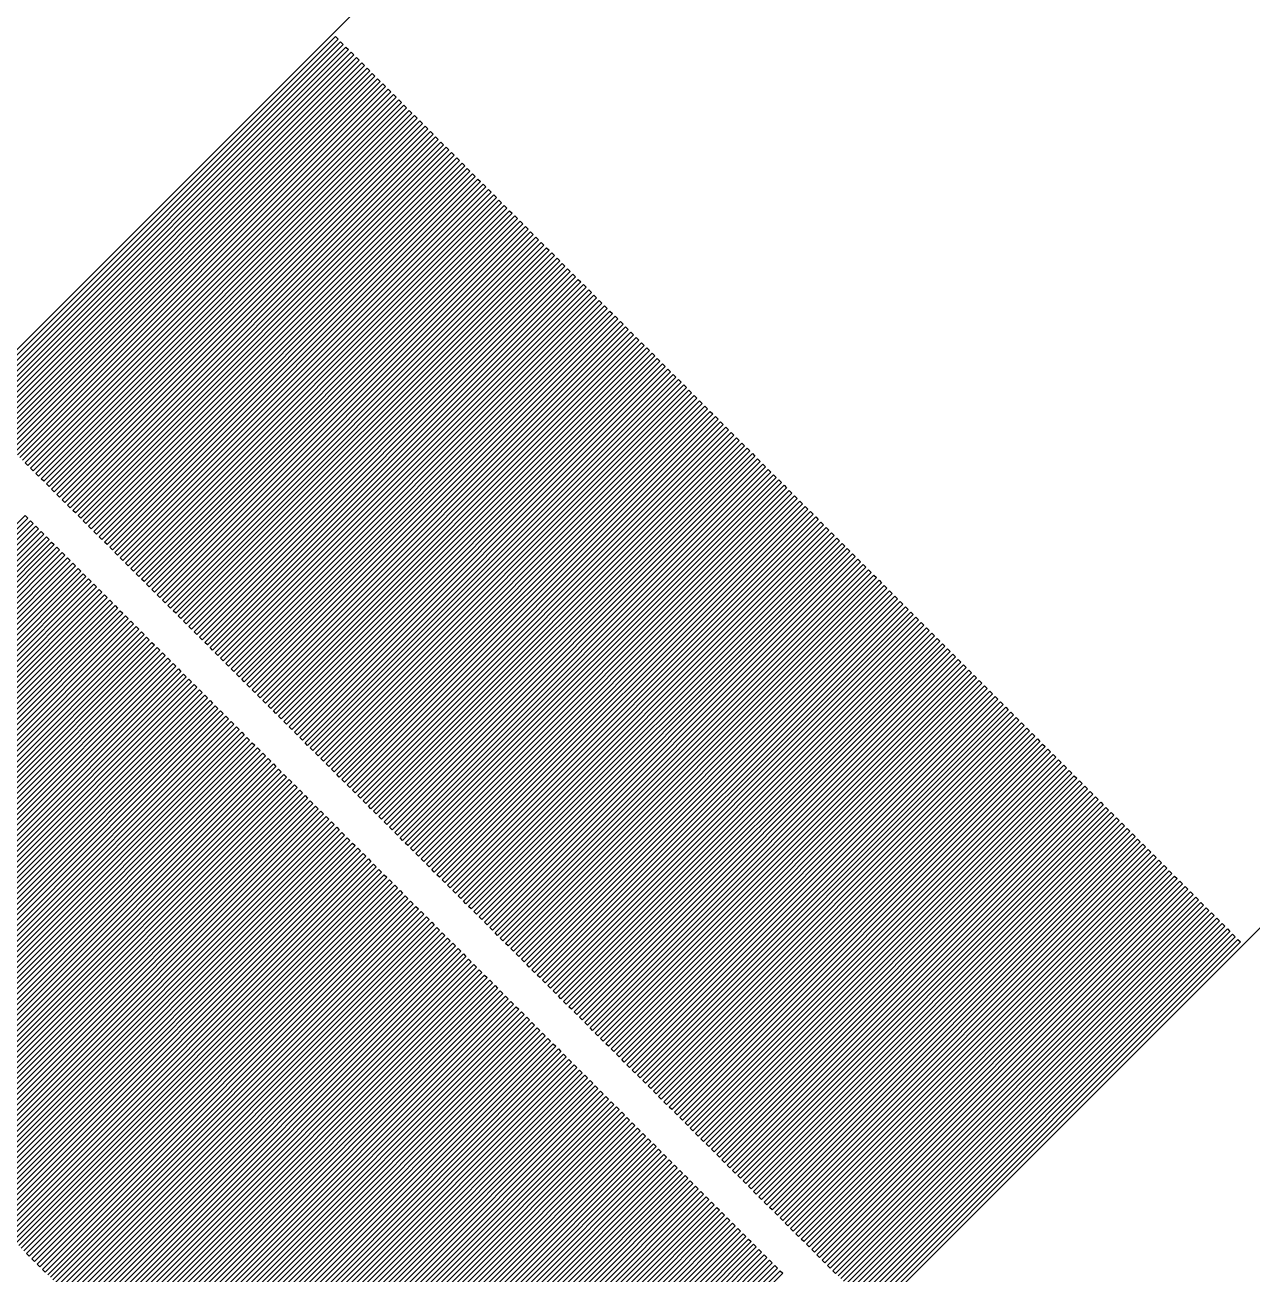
# Model space of a CAD drawing. Extents: x 1 to 107, y 1 to 71.
# Drawn here: x 7.977 to 11.265, y 43.92 to 47.265 of the extents above; entities that cross this region are included whole.
import ezdxf

# ---------------------------------------------------------------- set-up
doc = ezdxf.new("R2010")
doc.units = 0

msp = doc.modelspace()

# ---------------------------------------------------------------- linework, layer by layer
for p, q in [((10.1513, 48.5908), (7.8156, 46.2551)), ((7.82266, 46.248), (8.80908, 47.2344)), ((8.81616, 47.2274), (7.82974, 46.241)), ((7.83681, 46.2339), (8.82323, 47.2203)), ((8.83029, 47.2132), (7.84389, 46.2268)), ((7.85095, 46.2197), (8.83737, 47.2061)), ((8.80908, 47.2344), (8.81616, 47.2274)), ((8.82323, 47.2203), (8.83029, 47.2132)), ((8.83737, 47.2061), (8.84444, 47.1991)), ((8.84444, 47.1991), (7.85803, 46.2127)), ((7.8651, 46.2056), (8.85152, 47.192)), ((8.85858, 47.1849), (7.87218, 46.1985)), ((7.87924, 46.1915), (8.86566, 47.1779)), ((8.87273, 47.1708), (7.88631, 46.1844)), ((8.85152, 47.192), (8.85858, 47.1849)), ((8.86566, 47.1779), (8.87273, 47.1708)), ((7.89339, 46.1773), (8.87981, 47.1637)), ((8.88687, 47.1567), (7.90045, 46.1702)), ((7.90753, 46.1632), (8.89395, 47.1496)), ((8.90102, 47.1425), (7.9146, 46.1561)), ((7.92166, 46.149), (8.90808, 47.1355)), ((8.87981, 47.1637), (8.88687, 47.1567)), ((8.89395, 47.1496), (8.90102, 47.1425)), ((8.90808, 47.1355), (8.91516, 47.1284)), ((8.91516, 47.1284), (7.92874, 46.142)), ((7.93581, 46.1349), (8.92223, 47.1213)), ((8.92929, 47.1142), (7.94287, 46.1278)), ((7.94995, 46.1207), (8.93637, 47.1072)), ((8.92223, 47.1213), (8.92929, 47.1142)), ((8.93637, 47.1072), (8.94344, 47.1001)), ((8.94344, 47.1001), (7.95702, 46.1137)), ((7.96408, 46.1066), (8.9505, 47.093)), ((8.95758, 47.0859), (7.97116, 46.0995)), ((7.97823, 46.0925), (8.96465, 47.0789)), ((8.97173, 47.0718), (7.98531, 46.0854)), ((8.9505, 47.093), (8.95758, 47.0859)), ((8.96465, 47.0789), (8.97173, 47.0718)), ((7.99239, 46.0783), (8.97879, 47.0647)), ((8.98586, 47.0577), (7.99945, 46.0712)), ((8.00653, 46.0642), (8.99294, 47.0506)), ((9, 47.0435), (8.0136, 46.0571)), ((8.02066, 46.05), (9.00706, 47.0365)), ((8.97879, 47.0647), (8.98586, 47.0577)), ((8.99294, 47.0506), (9, 47.0435)), ((9.00706, 47.0365), (9.01414, 47.0294)), ((9.01414, 47.0294), (8.02774, 46.043)), ((8.03481, 46.0359), (9.02121, 47.0223)), ((9.02827, 47.0152), (8.04187, 46.0288)), ((8.04895, 46.0217), (9.03535, 47.0082)), ((9.02121, 47.0223), (9.02827, 47.0152)), ((9.03535, 47.0082), (9.04242, 47.0011)), ((9.04242, 47.0011), (8.05602, 46.0147)), ((8.06308, 46.0076), (9.04948, 46.994)), ((9.05656, 46.987), (8.07016, 46.0005)), ((8.07722, 45.9935), (9.06363, 46.9799)), ((9.07071, 46.9728), (8.0843, 45.9864)), ((9.04948, 46.994), (9.05656, 46.987)), ((9.06363, 46.9799), (9.07071, 46.9728)), ((8.09137, 45.9793), (9.07777, 46.9657)), ((9.08484, 46.9587), (8.09843, 45.9723)), ((8.10551, 45.9652), (9.09192, 46.9516)), ((9.09898, 46.9445), (8.11258, 45.9581)), ((8.11966, 45.951), (9.10605, 46.9375)), ((9.07777, 46.9657), (9.08484, 46.9587)), ((9.09192, 46.9516), (9.09898, 46.9445)), ((9.10605, 46.9375), (9.11313, 46.9304)), ((9.11313, 46.9304), (8.12672, 45.944)), ((8.1338, 45.9369), (9.12019, 46.9233)), ((9.12727, 46.9162), (8.14087, 45.9298)), ((8.14795, 45.9227), (9.13434, 46.9092)), ((9.14142, 46.9021), (8.15501, 45.9157)), ((9.12019, 46.9233), (9.12727, 46.9162)), ((9.13434, 46.9092), (9.14142, 46.9021)), ((8.16209, 45.9086), (9.14848, 46.895)), ((9.15556, 46.888), (8.16916, 45.9015)), ((8.17622, 45.8945), (9.16263, 46.8809)), ((9.16971, 46.8738), (8.1833, 45.8874)), ((9.14848, 46.895), (9.15556, 46.888)), ((9.16263, 46.8809), (9.16971, 46.8738)), ((8.19037, 45.8803), (9.17677, 46.8667)), ((9.18384, 46.8597), (8.19743, 45.8733)), ((8.20451, 45.8662), (9.19092, 46.8526)), ((9.19798, 46.8455), (8.21158, 45.8591)), ((8.21864, 45.8521), (9.20505, 46.8385)), ((9.17677, 46.8667), (9.18384, 46.8597)), ((9.19092, 46.8526), (9.19798, 46.8455)), ((9.20505, 46.8385), (9.21213, 46.8314)), ((9.21213, 46.8314), (8.22572, 45.845)), ((8.23279, 45.8379), (9.21919, 46.8243)), ((9.22626, 46.8172), (8.23985, 45.8308)), ((8.24693, 45.8238), (9.23334, 46.8102)), ((9.2404, 46.8031), (8.254, 45.8167)), ((9.21919, 46.8243), (9.22626, 46.8172)), ((9.23334, 46.8102), (9.2404, 46.8031)), ((8.26108, 45.8096), (9.24748, 46.796)), ((9.25455, 46.789), (8.26814, 45.8026)), ((8.27522, 45.7955), (9.26161, 46.7819)), ((9.26869, 46.7748), (8.28229, 45.7884)), ((8.28937, 45.7813), (9.27576, 46.7677)), ((9.24748, 46.796), (9.25455, 46.789)), ((9.26161, 46.7819), (9.26869, 46.7748)), ((9.27576, 46.7677), (9.28284, 46.7607)), ((9.28284, 46.7607), (8.29643, 45.7743)), ((8.30351, 45.7672), (9.2899, 46.7536)), ((9.29698, 46.7465), (8.31058, 45.7601)), ((8.31764, 45.7531), (9.30405, 46.7395)), ((9.2899, 46.7536), (9.29698, 46.7465)), ((9.30405, 46.7395), (9.31113, 46.7324)), ((9.31113, 46.7324), (8.32472, 45.746)), ((8.33179, 45.7389), (9.31819, 46.7253)), ((9.32527, 46.7182), (8.33887, 45.7318)), ((8.34593, 45.7248), (9.33234, 46.7112)), ((9.3394, 46.7041), (8.353, 45.7177)), ((9.31819, 46.7253), (9.32527, 46.7182)), ((9.33234, 46.7112), (9.3394, 46.7041)), ((8.36008, 45.7106), (9.34648, 46.697)), ((9.35355, 46.69), (8.36714, 45.7036)), ((8.37421, 45.6965), (9.36061, 46.6829)), ((9.36769, 46.6758), (8.38129, 45.6894)), ((8.38835, 45.6823), (9.37476, 46.6687)), ((9.34648, 46.697), (9.35355, 46.69)), ((9.36061, 46.6829), (9.36769, 46.6758)), ((9.37476, 46.6687), (9.38182, 46.6617)), ((9.38182, 46.6617), (8.39542, 45.6753)), ((8.4025, 45.6682), (9.3889, 46.6546)), ((9.39597, 46.6475), (8.40956, 45.6611)), ((8.41664, 45.6541), (9.40303, 46.6405)), ((9.3889, 46.6546), (9.39597, 46.6475)), ((9.40303, 46.6405), (9.41011, 46.6334)), ((9.41011, 46.6334), (8.42372, 45.647)), ((8.43079, 45.6399), (9.41718, 46.6263)), ((9.42426, 46.6192), (8.43787, 45.6328)), ((8.44493, 45.6258), (9.43134, 46.6122)), ((9.4384, 46.6051), (8.452, 45.6187)), ((9.41718, 46.6263), (9.42426, 46.6192)), ((9.43134, 46.6122), (9.4384, 46.6051)), ((8.45908, 45.6116), (9.44548, 46.598)), ((9.45255, 46.591), (8.46614, 45.6046)), ((8.47321, 45.5975), (9.45961, 46.5839)), ((9.46669, 46.5768), (8.48029, 45.5904)), ((8.48735, 45.5833), (9.47375, 46.5698)), ((9.44548, 46.598), (9.45255, 46.591)), ((9.45961, 46.5839), (9.46669, 46.5768)), ((9.47375, 46.5698), (9.48082, 46.5627)), ((9.48082, 46.5627), (8.49442, 45.5763)), ((8.5015, 45.5692), (9.4879, 46.5556)), ((9.49496, 46.5486), (8.50856, 45.5621)), ((8.51564, 45.5551), (9.50204, 46.5415)), ((9.50911, 46.5344), (8.52271, 45.548)), ((9.4879, 46.5556), (9.49496, 46.5486)), ((9.50204, 46.5415), (9.50911, 46.5344)), ((8.52977, 45.5409), (9.51617, 46.5273)), ((9.52325, 46.5203), (8.53685, 45.5338)), ((8.54391, 45.5268), (9.53032, 46.5132)), ((9.53738, 46.5061), (8.55099, 45.5197)), ((9.51617, 46.5273), (9.52325, 46.5203)), ((9.53032, 46.5132), (9.53738, 46.5061)), ((8.55806, 45.5126), (9.54446, 46.499)), ((9.55153, 46.492), (8.56514, 45.5056)), ((8.5722, 45.4985), (9.55861, 46.4849)), ((9.56567, 46.4778), (8.57928, 45.4914)), ((8.58635, 45.4843), (9.57275, 46.4708)), ((9.54446, 46.499), (9.55153, 46.492)), ((9.55861, 46.4849), (9.56567, 46.4778)), ((9.57275, 46.4708), (9.57982, 46.4637)), ((9.57982, 46.4637), (8.59341, 45.4773)), ((8.60049, 45.4702), (9.5869, 46.4566)), ((9.59396, 46.4496), (8.60756, 45.4631)), ((8.61464, 45.4561), (9.60104, 46.4425)), ((9.60811, 46.4354), (8.6217, 45.449)), ((9.5869, 46.4566), (9.59396, 46.4496)), ((9.60104, 46.4425), (9.60811, 46.4354)), ((8.62877, 45.4419), (9.61517, 46.4283)), ((9.62225, 46.4213), (8.63585, 45.4348)), ((8.64291, 45.4278), (9.62932, 46.4142)), ((9.63638, 46.4071), (8.64998, 45.4207)), ((8.65706, 45.4136), (9.64346, 46.4001)), ((9.61517, 46.4283), (9.62225, 46.4213)), ((9.62932, 46.4142), (9.63638, 46.4071)), ((9.64346, 46.4001), (9.65053, 46.393)), ((9.65053, 46.393), (8.66412, 45.4066)), ((8.67119, 45.3995), (9.65759, 46.3859)), ((9.66467, 46.3788), (8.67827, 45.3924)), ((8.68533, 45.3854), (9.67174, 46.3718)), ((9.65759, 46.3859), (9.66467, 46.3788)), ((9.67174, 46.3718), (9.67882, 46.3647)), ((9.67882, 46.3647), (8.69241, 45.3783)), ((8.69948, 45.3712), (9.68588, 46.3576)), ((9.69295, 46.3506), (8.70656, 45.3641)), ((8.71362, 45.3571), (9.70003, 46.3435)), ((9.70709, 46.3364), (8.7207, 45.35)), ((9.68588, 46.3576), (9.69295, 46.3506)), ((9.70003, 46.3435), (9.70709, 46.3364)), ((8.72777, 45.3429), (9.71417, 46.3293)), ((9.72124, 46.3223), (8.73485, 45.3358)), ((8.74191, 45.3288), (9.72832, 46.3152)), ((9.73538, 46.3081), (8.74898, 45.3217)), ((8.75606, 45.3146), (9.74246, 46.3011)), ((9.71417, 46.3293), (9.72124, 46.3223)), ((9.72832, 46.3152), (9.73538, 46.3081)), ((9.74246, 46.3011), (9.74953, 46.294)), ((9.74953, 46.294), (8.76312, 45.3076)), ((8.77019, 45.3005), (9.75659, 46.2869)), ((9.76367, 46.2798), (8.77727, 45.2934)), ((8.78433, 45.2864), (9.77074, 46.2728)), ((9.77782, 46.2657), (8.79141, 45.2793)), ((9.75659, 46.2869), (9.76367, 46.2798)), ((9.77074, 46.2728), (9.77782, 46.2657)), ((8.79848, 45.2722), (9.78488, 46.2586)), ((9.79195, 46.2516), (8.80554, 45.2652)), ((8.81262, 45.2581), (9.79903, 46.2445)), ((9.80609, 46.2374), (8.81969, 45.251)), ((9.78488, 46.2586), (9.79195, 46.2516)), ((9.79903, 46.2445), (9.80609, 46.2374)), ((8.82675, 45.2439), (9.81316, 46.2303)), ((9.82024, 46.2233), (8.83383, 45.2369)), ((8.84091, 45.2298), (9.8273, 46.2162)), ((9.83437, 46.2091), (8.84798, 45.2227)), ((8.85506, 45.2156), (9.84145, 46.2021)), ((9.81316, 46.2303), (9.82024, 46.2233)), ((9.8273, 46.2162), (9.83437, 46.2091)), ((9.84145, 46.2021), (9.84851, 46.195)), ((9.84851, 46.195), (8.86212, 45.2086)), ((8.8692, 45.2015), (9.85559, 46.1879)), ((9.86267, 46.1808), (8.87627, 45.1944)), ((8.88333, 45.1874), (9.86974, 46.1738)), ((9.87682, 46.1667), (8.89041, 45.1803)), ((9.85559, 46.1879), (9.86267, 46.1808)), ((9.86974, 46.1738), (9.87682, 46.1667)), ((8.89748, 45.1732), (9.88388, 46.1596)), ((9.89095, 46.1526), (8.90454, 45.1662)), ((8.91162, 45.1591), (9.89803, 46.1455)), ((9.90509, 46.1384), (8.91869, 45.152)), ((9.88388, 46.1596), (9.89095, 46.1526)), ((9.89803, 46.1455), (9.90509, 46.1384)), ((10.2551, 43.8156), (12.5908, 46.1513)), ((8.92575, 45.1449), (9.91216, 46.1314)), ((9.91924, 46.1243), (8.93283, 45.1379)), ((8.9399, 45.1308), (9.9263, 46.1172)), ((9.93336, 46.1101), (8.94696, 45.1237)), ((8.95404, 45.1167), (9.94044, 46.1031)), ((9.91216, 46.1314), (9.91924, 46.1243)), ((9.9263, 46.1172), (9.93336, 46.1101)), ((9.94044, 46.1031), (9.94751, 46.096)), ((7.98531, 46.0854), (7.97823, 46.0925)), ((7.99945, 46.0712), (7.99239, 46.0783)), ((9.94751, 46.096), (8.96111, 45.1096)), ((8.96819, 45.1025), (9.95459, 46.0889)), ((9.96165, 46.0818), (8.97525, 45.0954)), ((8.98233, 45.0884), (9.96872, 46.0748)), ((9.9758, 46.0677), (8.9894, 45.0813)), ((9.95459, 46.0889), (9.96165, 46.0818)), ((9.96872, 46.0748), (9.9758, 46.0677)), ((8.0136, 46.0571), (8.00653, 46.0642)), ((8.02774, 46.043), (8.02066, 46.05)), ((8.04187, 46.0288), (8.03481, 46.0359)), ((8.99648, 45.0742), (9.98286, 46.0606)), ((9.98994, 46.0536), (9.00352, 45.0672)), ((9.0106, 45.0601), (9.99701, 46.0465)), ((10.0041, 46.0394), (9.01767, 45.053)), ((9.02473, 45.0459), (10.0112, 46.0324)), ((9.98286, 46.0606), (9.98994, 46.0536)), ((9.99701, 46.0465), (10.0041, 46.0394)), ((10.0112, 46.0324), (10.0182, 46.0253)), ((8.05602, 46.0147), (8.04895, 46.0217)), ((8.07016, 46.0005), (8.06308, 46.0076)), ((10.0182, 46.0253), (9.03181, 45.0389)), ((9.03886, 45.0318), (10.0253, 46.0182)), ((10.0324, 46.0112), (9.04594, 45.0247)), ((9.05301, 45.0177), (10.0394, 46.0041)), ((10.0253, 46.0182), (10.0324, 46.0112)), ((10.0394, 46.0041), (10.0465, 45.997)), ((8.0843, 45.9864), (8.07722, 45.9935)), ((8.09843, 45.9723), (8.09137, 45.9793)), ((8.11258, 45.9581), (8.10551, 45.9652)), ((10.0465, 45.997), (9.06007, 45.0106)), ((9.06715, 45.0035), (10.0536, 45.9899)), ((10.0606, 45.9829), (9.07422, 44.9965)), ((9.0813, 44.9894), (10.0677, 45.9758)), ((10.0748, 45.9687), (9.08836, 44.9823)), ((10.0536, 45.9899), (10.0606, 45.9829)), ((10.0677, 45.9758), (10.0748, 45.9687)), ((6.99184, 44.9646), (7.97826, 45.951)), ((7.98532, 45.944), (6.9989, 44.9576)), ((7.00597, 44.9505), (7.99239, 45.9369)), ((7.97826, 45.951), (7.98532, 45.944)), ((7.99239, 45.9369), (7.99947, 45.9298)), ((8.12672, 45.944), (8.11966, 45.951)), ((8.14087, 45.9298), (8.1338, 45.9369)), ((9.09544, 44.9752), (10.0818, 45.9617)), ((10.0889, 45.9546), (9.10251, 44.9682)), ((9.10959, 44.9611), (10.096, 45.9475)), ((10.1031, 45.9404), (9.11665, 44.954)), ((9.12373, 44.9469), (10.1101, 45.9334)), ((10.0818, 45.9617), (10.0889, 45.9546)), ((10.096, 45.9475), (10.1031, 45.9404)), ((10.1101, 45.9334), (10.1172, 45.9263)), ((7.99947, 45.9298), (7.01305, 44.9434)), ((7.02011, 44.9364), (8.00653, 45.9228)), ((8.01361, 45.9157), (7.02719, 44.9293)), ((7.03426, 44.9222), (8.02068, 45.9086)), ((8.02774, 45.9016), (7.04134, 44.9151)), ((8.00653, 45.9228), (8.01361, 45.9157)), ((8.02068, 45.9086), (8.02774, 45.9016)), ((8.15501, 45.9157), (8.14795, 45.9227)), ((8.16916, 45.9015), (8.16209, 45.9086)), ((10.1172, 45.9263), (9.1308, 44.9399)), ((9.13786, 44.9328), (10.1243, 45.9192)), ((10.1314, 45.9122), (9.14494, 44.9257)), ((9.15201, 44.9187), (10.1384, 45.9051)), ((10.1455, 45.898), (9.15907, 44.9116)), ((10.1243, 45.9192), (10.1314, 45.9122)), ((10.1384, 45.9051), (10.1455, 45.898)), ((7.0484, 44.9081), (8.03482, 45.8945)), ((8.04189, 45.8874), (7.05548, 44.901)), ((7.06255, 44.8939), (8.04897, 45.8803)), ((8.05603, 45.8733), (7.06963, 44.8869)), ((7.07669, 44.8798), (8.06311, 45.8662)), ((8.03482, 45.8945), (8.04189, 45.8874)), ((8.04897, 45.8803), (8.05603, 45.8733)), ((8.06311, 45.8662), (8.07018, 45.8591)), ((8.1833, 45.8874), (8.17622, 45.8945)), ((8.19743, 45.8733), (8.19037, 45.8803)), ((8.21158, 45.8591), (8.20451, 45.8662)), ((9.16615, 44.9045), (10.1526, 45.8909)), ((10.1596, 45.8839), (9.17322, 44.8975)), ((9.18028, 44.8904), (10.1667, 45.8768)), ((10.1738, 45.8697), (9.18736, 44.8833)), ((10.1526, 45.8909), (10.1596, 45.8839)), ((10.1667, 45.8768), (10.1738, 45.8697)), ((8.07018, 45.8591), (7.08376, 44.8727)), ((7.09084, 44.8656), (8.07726, 45.8521)), ((8.08432, 45.845), (7.0979, 44.8586)), ((7.10498, 44.8515), (8.0914, 45.8379)), ((8.09846, 45.8308), (7.11205, 44.8444)), ((8.07726, 45.8521), (8.08432, 45.845)), ((8.0914, 45.8379), (8.09846, 45.8308)), ((8.22572, 45.845), (8.21864, 45.8521)), ((8.23985, 45.8308), (8.23279, 45.8379)), ((9.19443, 44.8763), (10.1808, 45.8627)), ((10.1879, 45.8556), (9.20149, 44.8692)), ((9.20857, 44.8621), (10.195, 45.8485)), ((10.2021, 45.8414), (9.21564, 44.855)), ((9.22272, 44.848), (10.2091, 45.8344)), ((10.1808, 45.8627), (10.1879, 45.8556)), ((10.195, 45.8485), (10.2021, 45.8414)), ((10.2091, 45.8344), (10.2162, 45.8273)), ((7.11911, 44.8374), (8.10553, 45.8238)), ((8.11261, 45.8167), (7.12619, 44.8303)), ((7.13326, 44.8232), (8.11967, 45.8096)), ((8.12674, 45.8026), (7.14032, 44.8161)), ((8.10553, 45.8238), (8.11261, 45.8167)), ((8.11967, 45.8096), (8.12674, 45.8026)), ((8.254, 45.8167), (8.24693, 45.8238)), ((8.26814, 45.8026), (8.26108, 45.8096)), ((10.2162, 45.8273), (9.22978, 44.8409)), ((9.23686, 44.8338), (10.2233, 45.8202)), ((10.2303, 45.8132), (9.24393, 44.8267)), ((9.25101, 44.8197), (10.2374, 45.8061)), ((10.2445, 45.799), (9.25807, 44.8126)), ((10.2233, 45.8202), (10.2303, 45.8132)), ((10.2374, 45.8061), (10.2445, 45.799)), ((7.1474, 44.8091), (8.13382, 45.7955)), ((8.14088, 45.7884), (7.15446, 44.802)), ((7.16153, 44.7949), (8.14795, 45.7814)), ((8.15503, 45.7743), (7.16861, 44.7879)), ((7.17567, 44.7808), (8.16209, 45.7672)), ((8.13382, 45.7955), (8.14088, 45.7884)), ((8.14795, 45.7814), (8.15503, 45.7743)), ((8.16209, 45.7672), (8.16916, 45.7601)), ((8.28229, 45.7884), (8.27522, 45.7955)), ((8.29643, 45.7743), (8.28937, 45.7813)), ((8.31058, 45.7601), (8.30351, 45.7672)), ((9.26515, 44.8055), (10.2516, 45.7919)), ((10.2586, 45.7849), (9.27222, 44.7985)), ((9.27928, 44.7914), (10.2657, 45.7778)), ((10.2728, 45.7707), (9.28636, 44.7843)), ((10.2516, 45.7919), (10.2586, 45.7849)), ((10.2657, 45.7778), (10.2728, 45.7707)), ((8.16916, 45.7601), (7.18275, 44.7737)), ((7.18982, 44.7666), (8.17624, 45.7531)), ((8.1833, 45.746), (7.1969, 44.7596)), ((7.20398, 44.7525), (8.19038, 45.7389)), ((8.19745, 45.7319), (7.21104, 44.7454)), ((8.17624, 45.7531), (8.1833, 45.746)), ((8.19038, 45.7389), (8.19745, 45.7319)), ((8.32472, 45.746), (8.31764, 45.7531)), ((8.33887, 45.7318), (8.33179, 45.7389)), ((9.29343, 44.7773), (10.2798, 45.7637)), ((10.2869, 45.7566), (9.30051, 44.7702)), ((9.30757, 44.7631), (10.294, 45.7495)), ((10.3011, 45.7425), (9.31464, 44.756)), ((9.32172, 44.749), (10.3081, 45.7354)), ((10.2798, 45.7637), (10.2869, 45.7566)), ((10.294, 45.7495), (10.3011, 45.7425)), ((10.3081, 45.7354), (10.3152, 45.7283)), ((7.21811, 44.7384), (8.20453, 45.7248)), ((8.21161, 45.7177), (7.22519, 44.7313)), ((7.23225, 44.7242), (8.21867, 45.7106)), ((8.22574, 45.7036), (7.23932, 44.7171)), ((8.20453, 45.7248), (8.21161, 45.7177)), ((8.21867, 45.7106), (8.22574, 45.7036)), ((8.353, 45.7177), (8.34593, 45.7248)), ((8.36714, 45.7036), (8.36008, 45.7106)), ((10.3152, 45.7283), (9.32878, 44.7419)), ((9.33585, 44.7348), (10.3223, 45.7212)), ((10.3293, 45.7142), (9.34293, 44.7278)), ((9.34999, 44.7207), (10.3364, 45.7071)), ((10.3435, 45.7), (9.35706, 44.7136)), ((10.3223, 45.7212), (10.3293, 45.7142)), ((10.3364, 45.7071), (10.3435, 45.7)), ((7.2464, 44.7101), (8.23282, 45.6965)), ((8.23988, 45.6894), (7.25346, 44.703)), ((7.26053, 44.6959), (8.24695, 45.6824)), ((8.25403, 45.6753), (7.26761, 44.6889)), ((7.27467, 44.6818), (8.26109, 45.6682)), ((8.23282, 45.6965), (8.23988, 45.6894)), ((8.24695, 45.6824), (8.25403, 45.6753)), ((8.26109, 45.6682), (8.26817, 45.6611)), ((8.38129, 45.6894), (8.37421, 45.6965)), ((8.39542, 45.6753), (8.38835, 45.6823)), ((8.40956, 45.6611), (8.4025, 45.6682)), ((9.36414, 44.7065), (10.3506, 45.6929)), ((10.3576, 45.6859), (9.37122, 44.6995)), ((9.37828, 44.6924), (10.3647, 45.6788)), ((10.3718, 45.6717), (9.38536, 44.6853)), ((9.39243, 44.6783), (10.3788, 45.6647)), ((10.3506, 45.6929), (10.3576, 45.6859)), ((10.3647, 45.6788), (10.3718, 45.6717)), ((10.3788, 45.6647), (10.3859, 45.6576)), ((8.26817, 45.6611), (7.28175, 44.6747)), ((7.28882, 44.6676), (8.27524, 45.6541)), ((8.2823, 45.647), (7.29588, 44.6606)), ((7.30296, 44.6535), (8.28938, 45.6399)), ((8.29645, 45.6329), (7.31003, 44.6464)), ((8.27524, 45.6541), (8.2823, 45.647)), ((8.28938, 45.6399), (8.29645, 45.6329)), ((8.42372, 45.647), (8.41664, 45.6541)), ((8.43787, 45.6328), (8.43079, 45.6399)), ((10.3859, 45.6576), (9.39951, 44.6712)), ((9.40657, 44.6641), (10.393, 45.6505)), ((10.4001, 45.6435), (9.41364, 44.657)), ((9.42072, 44.65), (10.4071, 45.6364)), ((10.393, 45.6505), (10.4001, 45.6435)), ((10.4071, 45.6364), (10.4142, 45.6293)), ((7.31711, 44.6394), (8.30351, 45.6258)), ((8.31059, 45.6187), (7.32417, 44.6323)), ((7.33125, 44.6252), (8.31766, 45.6116)), ((8.32474, 45.6046), (7.33832, 44.6182)), ((7.3454, 44.6111), (8.3318, 45.5975)), ((8.30351, 45.6258), (8.31059, 45.6187)), ((8.31766, 45.6116), (8.32474, 45.6046)), ((8.3318, 45.5975), (8.33888, 45.5904)), ((8.452, 45.6187), (8.44493, 45.6258)), ((8.46614, 45.6046), (8.45908, 45.6116)), ((8.48029, 45.5904), (8.47321, 45.5975)), ((10.4142, 45.6293), (9.42778, 44.6429)), ((9.43484, 44.6358), (10.4213, 45.6223)), ((10.4283, 45.6152), (9.44193, 44.6288)), ((9.44899, 44.6217), (10.4354, 45.6081)), ((10.4425, 45.601), (9.45605, 44.6146)), ((10.4213, 45.6223), (10.4283, 45.6152)), ((10.4354, 45.6081), (10.4425, 45.601)), ((8.33888, 45.5904), (7.35246, 44.604)), ((7.35953, 44.597), (8.34595, 45.5834)), ((8.35303, 45.5763), (7.36661, 44.5899)), ((7.37367, 44.5828), (8.36009, 45.5692)), ((8.34595, 45.5834), (8.35303, 45.5763)), ((8.36009, 45.5692), (8.36717, 45.5621)), ((8.49442, 45.5763), (8.48735, 45.5833)), ((8.50856, 45.5621), (8.5015, 45.5692)), ((9.46313, 44.6075), (10.4496, 45.594)), ((10.4566, 45.5869), (9.4702, 44.6005)), ((9.47728, 44.5934), (10.4637, 45.5798)), ((10.4708, 45.5728), (9.48434, 44.5863)), ((9.49141, 44.5793), (10.4778, 45.5657)), ((10.4496, 45.594), (10.4566, 45.5869)), ((10.4637, 45.5798), (10.4708, 45.5728)), ((10.4778, 45.5657), (10.4849, 45.5586)), ((8.36717, 45.5621), (7.38075, 44.5757)), ((7.38782, 44.5686), (8.37424, 45.5551)), ((8.3813, 45.548), (7.39488, 44.5616)), ((7.40196, 44.5545), (8.38838, 45.5409)), ((8.39545, 45.5339), (7.40903, 44.5474)), ((8.37424, 45.5551), (8.3813, 45.548)), ((8.38838, 45.5409), (8.39545, 45.5339)), ((8.52271, 45.548), (8.51564, 45.5551)), ((8.53685, 45.5338), (8.52977, 45.5409)), ((10.4849, 45.5586), (9.49849, 44.5722)), ((9.50555, 44.5651), (10.492, 45.5515)), ((10.499, 45.5445), (9.51263, 44.558)), ((9.5197, 44.551), (10.5061, 45.5374)), ((10.5132, 45.5303), (9.52678, 44.5439)), ((10.492, 45.5515), (10.499, 45.5445)), ((10.5061, 45.5374), (10.5132, 45.5303)), ((7.41609, 44.5404), (8.40251, 45.5268)), ((8.40959, 45.5197), (7.42317, 44.5333)), ((7.43024, 44.5262), (8.41666, 45.5126)), ((8.42372, 45.5056), (7.4373, 44.5192)), ((7.44438, 44.5121), (8.4308, 45.4985)), ((8.40251, 45.5268), (8.40959, 45.5197)), ((8.41666, 45.5126), (8.42372, 45.5056)), ((8.4308, 45.4985), (8.43787, 45.4914)), ((8.55099, 45.5197), (8.54391, 45.5268)), ((8.56514, 45.5056), (8.55806, 45.5126)), ((8.57928, 45.4914), (8.5722, 45.4985)), ((9.53384, 44.5368), (10.5203, 45.5233)), ((10.5273, 45.5162), (9.54092, 44.5298)), ((9.54799, 44.5227), (10.5344, 45.5091)), ((10.5415, 45.502), (9.55505, 44.5156)), ((10.5203, 45.5233), (10.5273, 45.5162)), ((10.5344, 45.5091), (10.5415, 45.502)), ((8.43787, 45.4914), (7.45145, 44.505)), ((7.45853, 44.4979), (8.44495, 45.4844)), ((8.45201, 45.4773), (7.46559, 44.4909)), ((7.47267, 44.4838), (8.45908, 45.4702)), ((8.46616, 45.4632), (7.47974, 44.4767)), ((8.44495, 45.4844), (8.45201, 45.4773)), ((8.45908, 45.4702), (8.46616, 45.4632)), ((8.59341, 45.4773), (8.58635, 45.4843)), ((8.60756, 45.4631), (8.60049, 45.4702)), ((9.56213, 44.5085), (10.5486, 45.495)), ((10.5556, 45.4879), (9.5692, 44.5015)), ((9.57628, 44.4944), (10.5627, 45.4808)), ((10.5698, 45.4738), (9.58334, 44.4873)), ((9.59041, 44.4803), (10.5768, 45.4667)), ((10.5486, 45.495), (10.5556, 45.4879)), ((10.5627, 45.4808), (10.5698, 45.4738)), ((10.5768, 45.4667), (10.5839, 45.4596)), ((7.48682, 44.4697), (8.47322, 45.4561)), ((8.4803, 45.449), (7.49388, 44.4626)), ((7.50096, 44.4555), (8.48737, 45.4419)), ((8.49445, 45.4349), (7.50803, 44.4485)), ((8.47322, 45.4561), (8.4803, 45.449)), ((8.48737, 45.4419), (8.49445, 45.4349)), ((8.6217, 45.449), (8.61464, 45.4561)), ((8.63585, 45.4348), (8.62877, 45.4419)), ((10.5839, 45.4596), (9.59749, 44.4732)), ((9.60455, 44.4661), (10.591, 45.4525)), ((10.598, 45.4455), (9.61162, 44.4591)), ((9.6187, 44.452), (10.6051, 45.4384)), ((10.6122, 45.4313), (9.62576, 44.4449)), ((10.591, 45.4525), (10.598, 45.4455)), ((10.6051, 45.4384), (10.6122, 45.4313)), ((7.51509, 44.4414), (8.50151, 45.4278)), ((8.50859, 45.4207), (7.52217, 44.4343)), ((7.52924, 44.4272), (8.51566, 45.4137)), ((8.52272, 45.4066), (7.5363, 44.4202)), ((7.54338, 44.4131), (8.5298, 45.3995)), ((8.50151, 45.4278), (8.50859, 45.4207)), ((8.51566, 45.4137), (8.52272, 45.4066)), ((8.5298, 45.3995), (8.53687, 45.3924)), ((8.64998, 45.4207), (8.64291, 45.4278)), ((8.66412, 45.4066), (8.65706, 45.4136)), ((8.67827, 45.3924), (8.67119, 45.3995)), ((9.63283, 44.4379), (10.6192, 45.4243)), ((10.6263, 45.4172), (9.63991, 44.4308)), ((9.64697, 44.4237), (10.6334, 45.4101)), ((10.6405, 45.403), (9.65405, 44.4166)), ((9.66112, 44.4095), (10.6475, 45.396)), ((10.6192, 45.4243), (10.6263, 45.4172)), ((10.6334, 45.4101), (10.6405, 45.403)), ((10.6475, 45.396), (10.6546, 45.3889)), ((8.53687, 45.3924), (7.55045, 44.406)), ((7.55753, 44.3989), (8.54395, 45.3854)), ((8.55101, 45.3783), (7.56459, 44.3919)), ((7.57166, 44.3848), (8.55807, 45.3712)), ((8.56516, 45.3642), (7.57874, 44.3777)), ((8.54395, 45.3854), (8.55101, 45.3783)), ((8.55807, 45.3712), (8.56516, 45.3642)), ((8.69241, 45.3783), (8.68533, 45.3854)), ((8.70656, 45.3641), (8.69948, 45.3712)), ((10.6546, 45.3889), (9.6682, 44.4025)), ((9.67526, 44.3954), (10.6617, 45.3818)), ((10.6687, 45.3748), (9.68234, 44.3883)), ((9.68941, 44.3813), (10.6758, 45.3677)), ((10.6617, 45.3818), (10.6687, 45.3748)), ((10.6758, 45.3677), (10.6829, 45.3606)), ((7.5858, 44.3707), (8.57222, 45.3571)), ((8.57928, 45.35), (7.59286, 44.3636)), ((7.59995, 44.3565), (8.58636, 45.3429)), ((8.59343, 45.3359), (7.60701, 44.3495)), ((8.57222, 45.3571), (8.57928, 45.35)), ((8.58636, 45.3429), (8.59343, 45.3359)), ((8.7207, 45.35), (8.71362, 45.3571)), ((8.73485, 45.3358), (8.72777, 45.3429)), ((10.6829, 45.3606), (9.69649, 44.3742)), ((9.70355, 44.3671), (10.69, 45.3535)), ((10.697, 45.3465), (9.71062, 44.3601)), ((9.7177, 44.353), (10.7041, 45.3394)), ((10.7112, 45.3323), (9.72476, 44.3459)), ((10.69, 45.3535), (10.697, 45.3465)), ((10.7041, 45.3394), (10.7112, 45.3323)), ((7.61409, 44.3424), (8.60049, 45.3288)), ((8.60757, 45.3217), (7.62115, 44.3353)), ((7.62823, 44.3282), (8.61464, 45.3147)), ((8.62172, 45.3076), (7.63531, 44.3212)), ((7.64238, 44.3141), (8.62878, 45.3005)), ((8.60049, 45.3288), (8.60757, 45.3217)), ((8.61464, 45.3147), (8.62172, 45.3076)), ((8.62878, 45.3005), (8.63586, 45.2934)), ((8.74898, 45.3217), (8.74191, 45.3288)), ((8.76312, 45.3076), (8.75606, 45.3146)), ((8.77727, 45.2934), (8.77019, 45.3005)), ((9.73183, 44.3389), (10.7182, 45.3253)), ((10.7253, 45.3182), (9.73891, 44.3318)), ((9.74597, 44.3247), (10.7324, 45.3111)), ((10.7395, 45.304), (9.75305, 44.3176)), ((9.76012, 44.3106), (10.7465, 45.297)), ((10.7182, 45.3253), (10.7253, 45.3182)), ((10.7324, 45.3111), (10.7395, 45.304)), ((10.7465, 45.297), (10.7536, 45.2899)), ((8.63586, 45.2934), (7.64944, 44.307)), ((7.65652, 44.3), (8.64294, 45.2864)), ((8.65001, 45.2793), (7.66359, 44.2929)), ((7.67065, 44.2858), (8.65707, 45.2722)), ((8.66415, 45.2652), (7.67773, 44.2787)), ((8.64294, 45.2864), (8.65001, 45.2793)), ((8.65707, 45.2722), (8.66415, 45.2652)), ((8.79141, 45.2793), (8.78433, 45.2864)), ((8.80554, 45.2652), (8.79848, 45.2722)), ((10.7536, 45.2899), (9.76718, 44.3035)), ((9.77426, 44.2964), (10.7607, 45.2828)), ((10.7677, 45.2758), (9.78133, 44.2894)), ((9.78839, 44.2823), (10.7748, 45.2687)), ((10.7607, 45.2828), (10.7677, 45.2758)), ((10.7748, 45.2687), (10.7819, 45.2616)), ((7.6848, 44.2717), (8.67122, 45.2581)), ((8.67828, 45.251), (7.69186, 44.2646)), ((7.69894, 44.2575), (8.68536, 45.2439)), ((8.69243, 45.2369), (7.70601, 44.2505)), ((7.71307, 44.2434), (8.69949, 45.2298)), ((8.67122, 45.2581), (8.67828, 45.251)), ((8.68536, 45.2439), (8.69243, 45.2369)), ((8.69949, 45.2298), (8.70657, 45.2227)), ((8.81969, 45.251), (8.81262, 45.2581)), ((8.83383, 45.2369), (8.82675, 45.2439)), ((8.84798, 45.2227), (8.84091, 45.2298)), ((10.7819, 45.2616), (9.79547, 44.2752)), ((9.80255, 44.2681), (10.789, 45.2545)), ((10.796, 45.2475), (9.80962, 44.2611)), ((9.8167, 44.254), (10.8031, 45.2404)), ((10.8102, 45.2333), (9.82376, 44.2469)), ((10.789, 45.2545), (10.796, 45.2475)), ((10.8031, 45.2404), (10.8102, 45.2333)), ((8.70657, 45.2227), (7.72015, 44.2363)), ((7.72722, 44.2292), (8.71364, 45.2157)), ((8.72072, 45.2086), (7.7343, 44.2222)), ((7.74136, 44.2151), (8.72778, 45.2015)), ((8.71364, 45.2157), (8.72072, 45.2086)), ((8.72778, 45.2015), (8.73485, 45.1945)), ((8.86212, 45.2086), (8.85506, 45.2156)), ((8.87627, 45.1944), (8.8692, 45.2015)), ((9.83084, 44.2398), (10.8172, 45.2263)), ((10.8243, 45.2192), (9.83791, 44.2328)), ((9.84497, 44.2257), (10.8314, 45.2121)), ((10.8385, 45.205), (9.85205, 44.2186)), ((9.85912, 44.2116), (10.8455, 45.198)), ((10.8172, 45.2263), (10.8243, 45.2192)), ((10.8314, 45.2121), (10.8385, 45.205)), ((10.8455, 45.198), (10.8526, 45.1909)), ((8.73485, 45.1945), (7.74844, 44.208)), ((7.75551, 44.201), (8.74193, 45.1874)), ((8.74899, 45.1803), (7.76259, 44.1939)), ((7.76965, 44.1868), (8.75607, 45.1732)), ((8.76314, 45.1662), (7.77673, 44.1797)), ((8.74193, 45.1874), (8.74899, 45.1803)), ((8.75607, 45.1732), (8.76314, 45.1662)), ((8.89041, 45.1803), (8.88333, 45.1874)), ((8.90454, 45.1662), (8.89748, 45.1732)), ((10.8526, 45.1909), (9.86618, 44.2045)), ((9.87326, 44.1974), (10.8597, 45.1838)), ((10.8667, 45.1768), (9.88033, 44.1904)), ((9.88739, 44.1833), (10.8738, 45.1697)), ((10.8809, 45.1626), (9.89447, 44.1762)), ((10.8597, 45.1838), (10.8667, 45.1768)), ((10.8738, 45.1697), (10.8809, 45.1626)), ((7.7838, 44.1727), (8.77022, 45.1591)), ((8.77728, 45.152), (7.79086, 44.1656)), ((7.79794, 44.1585), (8.78436, 45.1449)), ((8.79143, 45.1379), (7.80501, 44.1515)), ((7.81209, 44.1444), (8.79851, 45.1308)), ((8.77022, 45.1591), (8.77728, 45.152)), ((8.78436, 45.1449), (8.79143, 45.1379)), ((8.79851, 45.1308), (8.80557, 45.1237)), ((8.91869, 45.152), (8.91162, 45.1591)), ((8.93283, 45.1379), (8.92575, 45.1449)), ((8.94696, 45.1237), (8.9399, 45.1308)), ((9.90154, 44.1691), (10.888, 45.1556)), ((10.895, 45.1485), (9.9086, 44.1621)), ((9.91568, 44.155), (10.9021, 45.1414)), ((10.9092, 45.1343), (9.92274, 44.1479)), ((10.888, 45.1556), (10.895, 45.1485)), ((10.9021, 45.1414), (10.9092, 45.1343)), ((8.80557, 45.1237), (7.81915, 44.1373)), ((7.82622, 44.1302), (8.81264, 45.1167)), ((8.81972, 45.1096), (7.8333, 44.1232)), ((7.84036, 44.1161), (8.82678, 45.1025)), ((8.83385, 45.0955), (7.84743, 44.109)), ((8.81264, 45.1167), (8.81972, 45.1096)), ((8.82678, 45.1025), (8.83385, 45.0955)), ((8.96111, 45.1096), (8.95404, 45.1167)), ((8.97525, 45.0954), (8.96819, 45.1025)), ((9.92982, 44.1409), (10.9162, 45.1273)), ((10.9233, 45.1202), (9.93689, 44.1338)), ((9.94397, 44.1267), (10.9304, 45.1131)), ((10.9375, 45.106), (9.95103, 44.1196)), ((9.95811, 44.1126), (10.9445, 45.099)), ((10.9162, 45.1273), (10.9233, 45.1202)), ((10.9304, 45.1131), (10.9375, 45.106)), ((10.9445, 45.099), (10.9516, 45.0919)), ((7.85451, 44.102), (8.84093, 45.0884)), ((8.84799, 45.0813), (7.86157, 44.0949)), ((7.86864, 44.0878), (8.85506, 45.0742)), ((8.86214, 45.0672), (7.87572, 44.0807)), ((8.84093, 45.0884), (8.84799, 45.0813)), ((8.85506, 45.0742), (8.86214, 45.0672)), ((8.9894, 45.0813), (8.98233, 45.0884)), ((9.00352, 45.0672), (8.99648, 45.0742)), ((10.9516, 45.0919), (9.96518, 44.1055)), ((9.97226, 44.0984), (10.9587, 45.0848)), ((10.9657, 45.0778), (9.97932, 44.0914)), ((9.98639, 44.0843), (10.9728, 45.0707)), ((10.9799, 45.0636), (9.99347, 44.0772)), ((10.9587, 45.0848), (10.9657, 45.0778)), ((10.9728, 45.0707), (10.9799, 45.0636)), ((7.88278, 44.0737), (8.8692, 45.0601)), ((8.87627, 45.053), (7.88986, 44.0666)), ((7.89693, 44.0595), (8.88335, 45.046)), ((8.89041, 45.0389), (7.90401, 44.0525)), ((7.91107, 44.0454), (8.89749, 45.0318)), ((8.8692, 45.0601), (8.87627, 45.053)), ((8.88335, 45.046), (8.89041, 45.0389)), ((8.89749, 45.0318), (8.90456, 45.0247)), ((9.01767, 45.053), (9.0106, 45.0601)), ((9.03181, 45.0389), (9.02473, 45.0459)), ((9.04594, 45.0247), (9.03886, 45.0318)), ((10.0005, 44.0701), (10.987, 45.0566)), ((10.994, 45.0495), (10.0076, 44.0631)), ((10.0147, 44.056), (11.0011, 45.0424)), ((11.0082, 45.0354), (10.0217, 44.0489)), ((10.0288, 44.0419), (11.0152, 45.0283)), ((10.987, 45.0566), (10.994, 45.0495)), ((11.0011, 45.0424), (11.0082, 45.0354)), ((11.0152, 45.0283), (11.0223, 45.0212)), ((8.90456, 45.0247), (7.91815, 44.0383)), ((7.92522, 44.0313), (8.91164, 45.0177)), ((8.9187, 45.0106), (7.9323, 44.0242)), ((7.93936, 44.0171), (8.92578, 45.0035)), ((8.93285, 44.9965), (7.94643, 44.01)), ((8.91164, 45.0177), (8.9187, 45.0106)), ((8.92578, 45.0035), (8.93285, 44.9965)), ((9.06007, 45.0106), (9.05301, 45.0177)), ((9.07422, 44.9965), (9.06715, 45.0035)), ((11.0223, 45.0212), (10.0359, 44.0348)), ((10.043, 44.0277), (11.0294, 45.0141)), ((11.0365, 45.0071), (10.05, 44.0206)), ((10.0571, 44.0136), (11.0435, 45)), ((11.0294, 45.0141), (11.0365, 45.0071)), ((11.0435, 45), (11.0506, 44.9929)), ((7.95351, 44.003), (8.93993, 44.9894)), ((8.94699, 44.9823), (7.96057, 43.9959)), ((7.96764, 43.9888), (8.95406, 44.9753)), ((8.96114, 44.9682), (7.97472, 43.9818)), ((7.98177, 43.9747), (8.96819, 44.9611)), ((8.93993, 44.9894), (8.94699, 44.9823)), ((8.95406, 44.9753), (8.96114, 44.9682)), ((8.96819, 44.9611), (8.97527, 44.954)), ((9.08836, 44.9823), (9.0813, 44.9894)), ((9.10251, 44.9682), (9.09544, 44.9752)), ((9.11665, 44.954), (9.10959, 44.9611)), ((11.0506, 44.9929), (10.0642, 44.0065)), ((10.0712, 43.9994), (11.0577, 44.9858)), ((11.0647, 44.9788), (10.0783, 43.9924)), ((10.0854, 43.9853), (11.0718, 44.9717)), ((11.0789, 44.9646), (10.0925, 43.9782)), ((11.0577, 44.9858), (11.0647, 44.9788)), ((11.0718, 44.9717), (11.0789, 44.9646)), ((8.97527, 44.954), (7.98885, 43.9676)), ((7.99591, 43.9606), (8.98233, 44.947)), ((8.9894, 44.9399), (8.00299, 43.9535)), ((8.01006, 43.9464), (8.99648, 44.9328)), ((8.98233, 44.947), (8.9894, 44.9399)), ((8.99648, 44.9328), (9.00352, 44.9258)), ((9.1308, 44.9399), (9.12373, 44.9469)), ((9.14494, 44.9257), (9.13786, 44.9328)), ((10.0995, 43.9711), (11.0859, 44.9576)), ((11.093, 44.9505), (10.1066, 43.9641)), ((10.1137, 43.957), (11.1001, 44.9434)), ((11.1072, 44.9364), (10.1207, 43.9499)), ((10.1278, 43.9429), (11.1142, 44.9293)), ((11.0859, 44.9576), (11.093, 44.9505)), ((11.1001, 44.9434), (11.1072, 44.9364)), ((11.1142, 44.9293), (11.1213, 44.9222)), ((9.00352, 44.9258), (8.01714, 43.9393)), ((8.0242, 43.9323), (9.0106, 44.9187)), ((9.01767, 44.9116), (8.03128, 43.9252)), ((8.03835, 43.9181), (9.02475, 44.9045)), ((9.03181, 44.8975), (8.04541, 43.9111)), ((9.0106, 44.9187), (9.01767, 44.9116)), ((9.02475, 44.9045), (9.03181, 44.8975)), ((9.15907, 44.9116), (9.15201, 44.9187)), ((9.17322, 44.8975), (9.16615, 44.9045)), ((11.1213, 44.9222), (10.1349, 43.9358)), ((10.142, 43.9287), (11.1284, 44.9151)), ((11.1355, 44.9081), (10.149, 43.9216)), ((10.1561, 43.9146), (11.1425, 44.901)), ((11.1284, 44.9151), (11.1355, 44.9081)), ((11.1425, 44.901), (11.1496, 44.8939)), ((8.05249, 43.904), (9.03889, 44.8904)), ((9.04596, 44.8833), (8.05956, 43.8969)), ((8.06664, 43.8898), (9.05304, 44.8763)), ((9.0601, 44.8692), (8.0737, 43.8828)), ((8.08076, 43.8757), (9.06717, 44.8621)), ((9.03889, 44.8904), (9.04596, 44.8833)), ((9.05304, 44.8763), (9.0601, 44.8692)), ((9.06717, 44.8621), (9.07425, 44.855)), ((9.18736, 44.8833), (9.18028, 44.8904)), ((9.20149, 44.8692), (9.19443, 44.8763)), ((9.21564, 44.855), (9.20857, 44.8621)), ((11.1496, 44.8939), (10.1632, 43.9075)), ((10.1702, 43.9004), (11.1567, 44.8869)), ((11.1637, 44.8798), (10.1773, 43.8934)), ((10.1844, 43.8863), (11.1708, 44.8727)), ((11.1779, 44.8656), (10.1915, 43.8792)), ((11.1567, 44.8869), (11.1637, 44.8798)), ((11.1708, 44.8727), (11.1779, 44.8656)), ((9.07425, 44.855), (8.08784, 43.8686)), ((8.09491, 43.8616), (9.08131, 44.848)), ((9.08838, 44.8409), (8.10197, 43.8545)), ((8.10905, 43.8474), (9.09546, 44.8338)), ((9.08131, 44.848), (9.08838, 44.8409)), ((9.09546, 44.8338), (9.10252, 44.8268)), ((9.22978, 44.8409), (9.22272, 44.848)), ((9.24393, 44.8267), (9.23686, 44.8338)), ((10.1985, 43.8722), (11.1849, 44.8586)), ((11.192, 44.8515), (10.2056, 43.8651)), ((10.2127, 43.858), (11.1991, 44.8444)), ((11.2061, 44.8374), (10.2197, 43.8509)), ((10.2268, 43.8439), (11.2132, 44.8303)), ((11.1849, 44.8586), (11.192, 44.8515)), ((11.1991, 44.8444), (11.2061, 44.8374)), ((11.2132, 44.8303), (11.2203, 44.8232)), ((9.10252, 44.8268), (8.11612, 43.8403)), ((8.12318, 43.8333), (9.10959, 44.8197)), ((9.11667, 44.8126), (8.13026, 43.8262)), ((8.13733, 43.8191), (9.12373, 44.8056)), ((9.1308, 44.7985), (8.14441, 43.8121)), ((9.10959, 44.8197), (9.11667, 44.8126)), ((9.12373, 44.8056), (9.1308, 44.7985)), ((9.25807, 44.8126), (9.25101, 44.8197)), ((9.27222, 44.7985), (9.26515, 44.8055)), ((11.2203, 44.8232), (10.2339, 43.8368)), ((10.241, 43.8297), (11.2274, 44.8161)), ((11.2344, 44.8091), (10.248, 43.8226)), ((11.2274, 44.8161), (11.2344, 44.8091)), ((8.15149, 43.805), (9.13788, 44.7914)), ((9.14494, 44.7843), (8.15855, 43.7979)), ((8.16563, 43.7908), (9.15202, 44.7773)), ((9.15909, 44.7702), (8.1727, 43.7838)), ((8.17976, 43.7767), (9.16617, 44.7631)), ((9.13788, 44.7914), (9.14494, 44.7843)), ((9.15202, 44.7773), (9.15909, 44.7702)), ((9.16617, 44.7631), (9.17325, 44.7561)), ((9.28636, 44.7843), (9.27928, 44.7914)), ((9.30051, 44.7702), (9.29343, 44.7773)), ((9.31464, 44.756), (9.30757, 44.7631)), ((9.17325, 44.7561), (8.18684, 43.7696)), ((8.19391, 43.7626), (9.18031, 44.749)), ((9.18738, 44.7419), (8.20097, 43.7555)), ((8.20805, 43.7484), (9.19446, 44.7348)), ((9.20152, 44.7278), (8.21512, 43.7413)), ((9.18031, 44.749), (9.18738, 44.7419)), ((9.19446, 44.7348), (9.20152, 44.7278)), ((9.32878, 44.7419), (9.32172, 44.749)), ((9.34293, 44.7278), (9.33585, 44.7348)), ((8.22218, 43.7343), (9.20859, 44.7207)), ((9.21567, 44.7136), (8.22926, 43.7272)), ((8.23633, 43.7201), (9.22273, 44.7066)), ((9.22981, 44.6995), (8.24341, 43.7131)), ((9.20859, 44.7207), (9.21567, 44.7136)), ((9.22273, 44.7066), (9.22981, 44.6995)), ((9.35706, 44.7136), (9.34999, 44.7207)), ((9.37122, 44.6995), (9.36414, 44.7065)), ((8.25047, 43.706), (9.23688, 44.6924)), ((9.24394, 44.6853), (8.25754, 43.6989)), ((8.26462, 43.6918), (9.25102, 44.6783)), ((9.25809, 44.6712), (8.27168, 43.6848)), ((8.27876, 43.6777), (9.26515, 44.6641)), ((9.23688, 44.6924), (9.24394, 44.6853)), ((9.25102, 44.6783), (9.25809, 44.6712)), ((9.26515, 44.6641), (9.27223, 44.6571)), ((9.38536, 44.6853), (9.37828, 44.6924)), ((9.39951, 44.6712), (9.39243, 44.6783)), ((9.41364, 44.657), (9.40657, 44.6641)), ((9.27223, 44.6571), (8.28583, 43.6706)), ((8.29291, 43.6636), (9.2793, 44.65)), ((9.28638, 44.6429), (8.29997, 43.6565)), ((8.30705, 43.6494), (9.29344, 44.6358)), ((9.30052, 44.6288), (8.31412, 43.6424)), ((9.2793, 44.65), (9.28638, 44.6429)), ((9.29344, 44.6358), (9.30052, 44.6288)), ((9.42778, 44.6429), (9.42072, 44.65)), ((9.44193, 44.6288), (9.43484, 44.6358)), ((8.32118, 43.6353), (9.30759, 44.6217)), ((9.31467, 44.6146), (8.32826, 43.6282)), ((8.33533, 43.6211), (9.32173, 44.6076)), ((9.32881, 44.6005), (8.34241, 43.6141)), ((8.34947, 43.607), (9.33588, 44.5934)), ((9.30759, 44.6217), (9.31467, 44.6146)), ((9.32173, 44.6076), (9.32881, 44.6005)), ((9.33588, 44.5934), (9.34294, 44.5863)), ((9.45605, 44.6146), (9.44899, 44.6217)), ((9.4702, 44.6005), (9.46313, 44.6075)), ((9.48434, 44.5863), (9.47728, 44.5934)), ((9.34294, 44.5863), (8.35654, 43.5999)), ((8.36362, 43.5928), (9.35002, 44.5793)), ((9.35709, 44.5722), (8.37068, 43.5858)), ((8.37775, 43.5787), (9.36415, 44.5651)), ((9.35002, 44.5793), (9.35709, 44.5722)), ((9.36415, 44.5651), (9.37123, 44.5581)), ((9.49849, 44.5722), (9.49141, 44.5793)), ((9.51263, 44.558), (9.50555, 44.5651)), ((9.37123, 44.5581), (8.38483, 43.5716)), ((8.39189, 43.5646), (9.3783, 44.551)), ((9.38536, 44.5439), (8.39896, 43.5575)), ((8.40604, 43.5504), (9.39244, 44.5368)), ((9.39951, 44.5298), (8.4131, 43.5434)), ((9.3783, 44.551), (9.38536, 44.5439)), ((9.39244, 44.5368), (9.39951, 44.5298)), ((9.52678, 44.5439), (9.5197, 44.551)), ((9.54092, 44.5298), (9.53384, 44.5368)), ((8.42018, 43.5363), (9.40659, 44.5227)), ((9.41365, 44.5156), (8.42725, 43.5292)), ((8.43433, 43.5222), (9.42072, 44.5086)), ((9.4278, 44.5015), (8.44139, 43.5151)), ((8.44847, 43.508), (9.43486, 44.4944)), ((9.40659, 44.5227), (9.41365, 44.5156)), ((9.42072, 44.5086), (9.4278, 44.5015)), ((9.43486, 44.4944), (9.44194, 44.4874)), ((9.55505, 44.5156), (9.54799, 44.5227)), ((9.5692, 44.5015), (9.56213, 44.5085)), ((9.58334, 44.4873), (9.57628, 44.4944)), ((9.44194, 44.4874), (8.45554, 43.5009)), ((8.46262, 43.4939), (9.44901, 44.4803)), ((9.45609, 44.4732), (8.46968, 43.4868)), ((8.47675, 43.4797), (9.46315, 44.4661)), ((9.47023, 44.4591), (8.48383, 43.4727)), ((9.44901, 44.4803), (9.45609, 44.4732)), ((9.46315, 44.4661), (9.47023, 44.4591)), ((9.59749, 44.4732), (9.59041, 44.4803)), ((9.61162, 44.4591), (9.60455, 44.4661)), ((8.49089, 43.4656), (9.47729, 44.452)), ((9.48436, 44.4449), (8.49796, 43.4585)), ((8.50504, 43.4514), (9.49144, 44.4379)), ((9.4985, 44.4308), (8.5121, 43.4444)), ((9.47729, 44.452), (9.48436, 44.4449)), ((9.49144, 44.4379), (9.4985, 44.4308)), ((9.62576, 44.4449), (9.6187, 44.452)), ((9.63991, 44.4308), (9.63283, 44.4379)), ((8.51918, 43.4373), (9.50558, 44.4237)), ((9.51265, 44.4166), (8.52625, 43.4302)), ((8.53331, 43.4232), (9.51971, 44.4096)), ((9.52679, 44.4025), (8.54039, 43.4161)), ((8.54745, 43.409), (9.53386, 44.3954)), ((9.50558, 44.4237), (9.51265, 44.4166)), ((9.51971, 44.4096), (9.52679, 44.4025)), ((9.53386, 44.3954), (9.54092, 44.3884)), ((9.65405, 44.4166), (9.64697, 44.4237)), ((9.6682, 44.4025), (9.66112, 44.4095)), ((9.68234, 44.3883), (9.67526, 44.3954)), ((9.54092, 44.3884), (8.55452, 43.4019)), ((8.5616, 43.3949), (9.548, 44.3813)), ((9.55507, 44.3742), (8.56866, 43.3878)), ((8.57574, 43.3807), (9.56213, 44.3672)), ((9.56921, 44.3601), (8.58282, 43.3737)), ((9.548, 44.3813), (9.55507, 44.3742)), ((9.56213, 44.3672), (9.56921, 44.3601)), ((9.69649, 44.3742), (9.68941, 44.3813)), ((9.71062, 44.3601), (9.70355, 44.3671)), ((8.58989, 43.3666), (9.57628, 44.353)), ((9.58336, 44.3459), (8.59697, 43.3595)), ((8.60403, 43.3524), (9.59044, 44.3389)), ((9.5975, 44.3318), (8.6111, 43.3454)), ((9.57628, 44.353), (9.58336, 44.3459)), ((9.59044, 44.3389), (9.5975, 44.3318)), ((9.72476, 44.3459), (9.7177, 44.353)), ((9.73891, 44.3318), (9.73183, 44.3389)), ((8.61818, 43.3383), (9.60458, 44.3247)), ((9.61165, 44.3176), (8.62524, 43.3312)), ((8.63231, 43.3242), (9.61871, 44.3106)), ((9.62579, 44.3035), (8.63939, 43.3171)), ((8.64645, 43.31), (9.63286, 44.2964)), ((9.60458, 44.3247), (9.61165, 44.3176)), ((9.61871, 44.3106), (9.62579, 44.3035)), ((9.63286, 44.2964), (9.63992, 44.2894)), ((9.75305, 44.3176), (9.74597, 44.3247)), ((9.76718, 44.3035), (9.76012, 44.3106)), ((9.78133, 44.2894), (9.77426, 44.2964)), ((9.63992, 44.2894), (8.65352, 43.3029)), ((8.6606, 43.2959), (9.647, 44.2823)), ((9.65407, 44.2752), (8.66766, 43.2888)), ((8.67473, 43.2817), (9.66113, 44.2682)), ((9.66821, 44.2611), (8.68181, 43.2747)), ((9.647, 44.2823), (9.65407, 44.2752)), ((9.66113, 44.2682), (9.66821, 44.2611)), ((9.79547, 44.2752), (9.78839, 44.2823)), ((9.80962, 44.2611), (9.80255, 44.2681)), ((8.68887, 43.2676), (9.67528, 44.254)), ((9.68236, 44.2469), (8.69595, 43.2605)), ((8.70302, 43.2534), (9.68942, 44.2399)), ((9.69649, 44.2328), (8.7101, 43.2464)), ((8.71716, 43.2393), (9.70357, 44.2257)), ((9.67528, 44.254), (9.68236, 44.2469)), ((9.68942, 44.2399), (9.69649, 44.2328)), ((9.70357, 44.2257), (9.71063, 44.2187)), ((9.82376, 44.2469), (9.8167, 44.254)), ((9.83791, 44.2328), (9.83084, 44.2398)), ((9.85205, 44.2186), (9.84497, 44.2257)), ((9.71063, 44.2187), (8.72424, 43.2322)), ((8.73131, 43.2252), (9.71771, 44.2116)), ((9.72478, 44.2045), (8.73839, 43.2181)), ((8.74545, 43.211), (9.73186, 44.1974)), ((9.71771, 44.2116), (9.72478, 44.2045)), ((9.73186, 44.1974), (9.73892, 44.1904)), ((9.86618, 44.2045), (9.85912, 44.2116)), ((9.88033, 44.1904), (9.87326, 44.1974)), ((9.73892, 44.1904), (8.75252, 43.204)), ((8.7596, 43.1969), (9.746, 44.1833)), ((9.75307, 44.1762), (8.76666, 43.1898)), ((8.77374, 43.1827), (9.76015, 44.1691)), ((9.76721, 44.1621), (8.78081, 43.1757)), ((9.746, 44.1833), (9.75307, 44.1762)), ((9.76015, 44.1691), (9.76721, 44.1621)), ((9.89447, 44.1762), (9.88739, 44.1833)), ((9.9086, 44.1621), (9.90154, 44.1691)), ((8.78787, 43.1686), (9.77428, 44.155)), ((9.78136, 44.1479), (8.79495, 43.1615)), ((8.80202, 43.1544), (9.78842, 44.1409)), ((9.79549, 44.1338), (8.80908, 43.1474)), ((8.81616, 43.1403), (9.80257, 44.1267)), ((9.77428, 44.155), (9.78136, 44.1479)), ((9.78842, 44.1409), (9.79549, 44.1338)), ((9.80257, 44.1267), (9.80963, 44.1197)), ((9.92274, 44.1479), (9.91568, 44.155)), ((9.93689, 44.1338), (9.92982, 44.1409)), ((9.95103, 44.1196), (9.94397, 44.1267)), ((9.80963, 44.1197), (8.82323, 43.1332)), ((8.83029, 43.1262), (9.8167, 44.1126)), ((9.82378, 44.1055), (8.83737, 43.1191)), ((8.84444, 43.112), (9.83084, 44.0984)), ((9.83791, 44.0914), (8.85152, 43.105)), ((9.8167, 44.1126), (9.82378, 44.1055)), ((9.83084, 44.0984), (9.83791, 44.0914)), ((9.96518, 44.1055), (9.95811, 44.1126)), ((9.97932, 44.0914), (9.97226, 44.0984)), ((8.85858, 43.0979), (9.84499, 44.0843)), ((9.85205, 44.0772), (8.86566, 43.0908)), ((8.87273, 43.0837), (9.85913, 44.0702)), ((9.8662, 44.0631), (8.87981, 43.0767)), ((9.84499, 44.0843), (9.85205, 44.0772)), ((9.85913, 44.0702), (9.8662, 44.0631)), ((9.99347, 44.0772), (9.98639, 44.0843)), ((10.0076, 44.0631), (10.0005, 44.0701)), ((8.88687, 43.0696), (9.87328, 44.056)), ((9.88034, 44.049), (8.89395, 43.0625)), ((8.90102, 43.0555), (9.88742, 44.0419)), ((9.89449, 44.0348), (8.90808, 43.0484)), ((8.91516, 43.0413), (9.90157, 44.0277)), ((9.87328, 44.056), (9.88034, 44.049)), ((9.88742, 44.0419), (9.89449, 44.0348)), ((9.90157, 44.0277), (9.90863, 44.0207)), ((10.0217, 44.0489), (10.0147, 44.056)), ((10.0359, 44.0348), (10.0288, 44.0419)), ((10.05, 44.0206), (10.043, 44.0277)), ((9.90863, 44.0207), (8.92223, 43.0342)), ((8.92929, 43.0272), (9.9157, 44.0136)), ((9.92278, 44.0065), (8.93637, 43.0201)), ((8.94344, 43.013), (9.92984, 43.9995)), ((9.93692, 43.9924), (8.95052, 43.006)), ((9.9157, 44.0136), (9.92278, 44.0065)), ((9.92984, 43.9995), (9.93692, 43.9924)), ((10.0642, 44.0065), (10.0571, 44.0136)), ((10.0783, 43.9924), (10.0712, 43.9994)), ((7.98885, 43.9676), (7.98177, 43.9747)), ((8.00299, 43.9535), (7.99591, 43.9606)), ((8.95758, 42.9989), (9.94398, 43.9853)), ((9.95105, 43.9782), (8.96465, 42.9918)), ((8.97173, 42.9847), (9.95813, 43.9712)), ((9.96519, 43.9641), (8.97879, 42.9777)), ((9.94398, 43.9853), (9.95105, 43.9782)), ((9.95813, 43.9712), (9.96519, 43.9641)), ((10.0925, 43.9782), (10.0854, 43.9853)), ((10.1066, 43.9641), (10.0995, 43.9711)), ((8.01714, 43.9393), (8.01006, 43.9464)), ((8.03128, 43.9252), (8.0242, 43.9323)), ((8.98586, 42.9706), (9.97226, 43.957)), ((9.97934, 43.95), (8.99294, 42.9635)), ((9, 42.9565), (9.9864, 43.9429)), ((9.99347, 43.9358), (9.00706, 42.9494)), ((9.01414, 42.9423), (10.0005, 43.9287)), ((9.97226, 43.957), (9.97934, 43.95)), ((9.9864, 43.9429), (9.99347, 43.9358)), ((10.0005, 43.9287), (10.0076, 43.9217)), ((10.1207, 43.9499), (10.1137, 43.957)), ((10.1349, 43.9358), (10.1278, 43.9429)), ((10.149, 43.9216), (10.142, 43.9287)), ((10.0076, 43.9217), (9.02121, 42.9353))]:
    msp.add_line(p, q)

doc.saveas('drawing.dxf')
